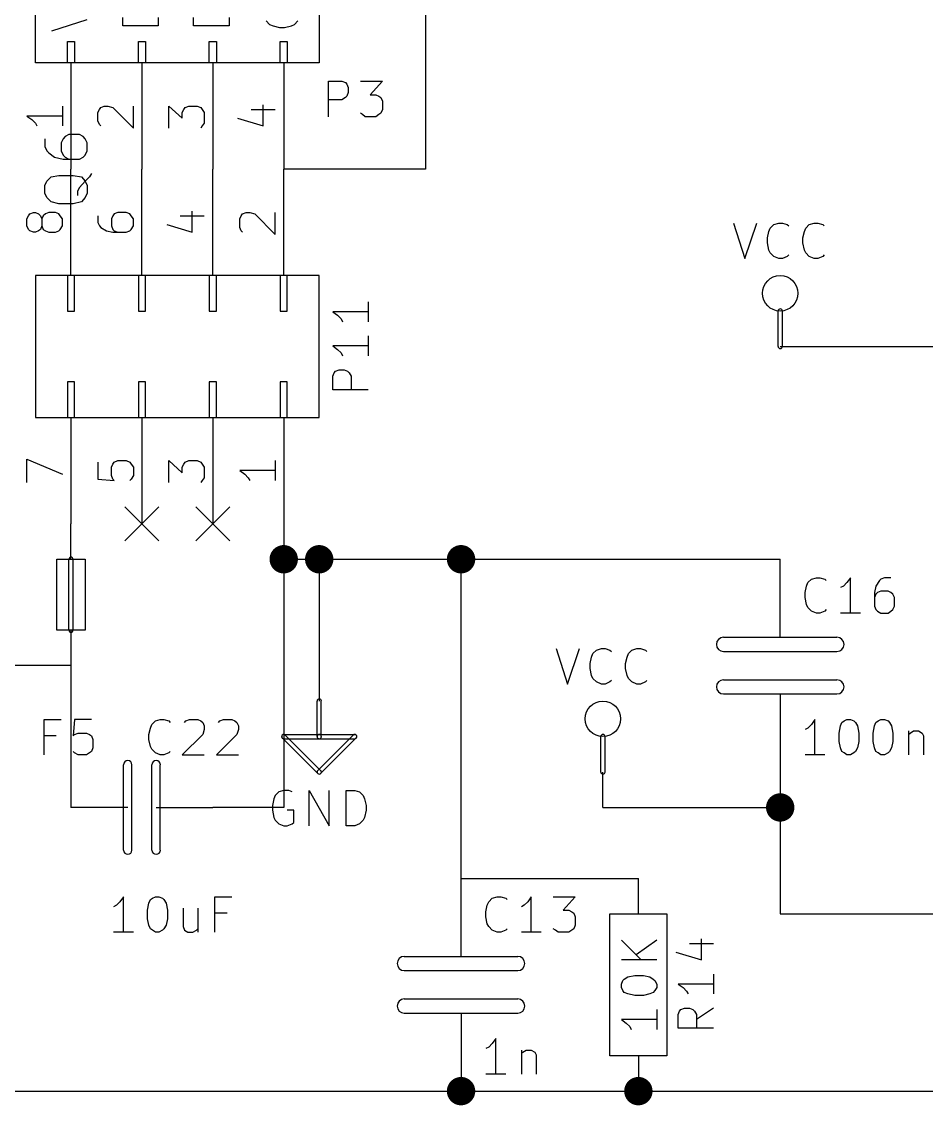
# Model space of a CAD drawing. Extents: x 10 to 287, y -200 to -10.
# Drawn here: x 211.59 to 243.99, y -140.21 to -101.4 of the extents above; entities that cross this region are included whole.
import ezdxf

# ---------------------------------------------------------------- set-up
doc = ezdxf.new("R2010")
doc.units = 0
doc.header["$MEASUREMENT"] = 0

msp = doc.modelspace()

# ---------------------------------------------------------------- linework, layer by layer
at = {"layer": 'Blue 2'}
for p, q in [((215.29, -118.77), (216.51, -119.99)), ((216.51, -118.77), (215.29, -119.99)), ((217.83, -118.77), (219.05, -119.99)), ((219.05, -118.77), (217.83, -119.99))]:
    msp.add_line(p, q, dxfattribs=at)
at = {"layer": 'Cyan 2'}
for p, q in [((215.214, -101.549), (215.214, -101.244)), ((216.484, -101.244), (216.484, -101.549)), ((217.754, -101.549), (217.754, -101.244)), ((219.024, -101.244), (219.024, -101.549)), ((212.674, -101.727), (213.944, -101.321)), ((216.484, -101.549), (215.214, -101.549)), ((219.024, -101.549), (217.754, -101.549)), ((220.345, -101.371), (220.472, -101.498)), ((220.472, -101.498), (220.599, -101.549)), ((220.599, -101.549), (220.828, -101.6)), ((220.828, -101.6), (221.005, -101.6)), ((221.005, -101.6), (221.259, -101.549)), ((221.259, -101.549), (221.361, -101.498)), ((221.361, -101.498), (221.488, -101.371)), ((222.58, -104.8), (222.58, -103.53)), ((222.58, -103.53), (223.063, -103.53)), ((223.063, -103.53), (223.19, -103.581)), ((223.19, -103.581), (223.241, -103.632)), ((223.723, -103.53), (224.511, -103.53)), ((224.511, -103.53), (224.079, -104.013)), ((223.241, -103.632), (223.291, -103.759)), ((223.291, -103.937), (223.241, -104.064)), ((223.291, -103.759), (223.291, -103.937)), ((224.079, -104.013), (224.282, -104.013)), ((224.282, -104.013), (224.384, -104.064)), ((223.063, -104.191), (222.58, -104.191)), ((223.19, -104.115), (223.063, -104.191)), ((223.241, -104.064), (223.19, -104.115)), ((224.384, -104.064), (224.46, -104.115)), ((224.46, -104.115), (224.511, -104.242)), ((224.511, -104.242), (224.511, -104.546)), ((223.799, -104.724), (223.723, -104.673)), ((223.901, -104.8), (223.799, -104.724)), ((224.384, -104.724), (224.282, -104.8)), ((224.46, -104.673), (224.384, -104.724)), ((224.511, -104.546), (224.46, -104.673)), ((224.282, -104.8), (223.901, -104.8)), ((213.157, -105.512), (213.081, -105.588)), ((213.284, -105.435), (213.157, -105.512)), ((213.665, -105.435), (213.284, -105.435)), ((213.792, -105.512), (213.665, -105.435)), ((213.868, -105.588), (213.792, -105.512)), ((212.42, -105.588), (212.42, -105.867)), ((212.42, -105.867), (212.496, -106.02)), ((213.081, -105.588), (213.004, -105.74)), ((213.004, -105.74), (213.004, -106.02)), ((213.944, -105.74), (213.868, -105.588)), ((213.944, -106.02), (213.944, -105.74)), ((212.496, -106.02), (212.573, -106.096)), ((212.573, -106.096), (212.776, -106.248)), ((212.776, -106.248), (213.081, -106.324)), ((213.004, -106.02), (213.081, -106.172)), ((213.081, -106.172), (213.157, -106.248)), ((213.081, -106.324), (213.665, -106.324)), ((213.157, -106.248), (213.284, -106.324)), ((213.665, -106.324), (213.792, -106.248)), ((213.792, -106.248), (213.868, -106.172)), ((213.868, -106.172), (213.944, -106.02)), ((212.42, -107.264), (212.496, -107.112)), ((212.496, -107.112), (212.649, -106.959)), ((212.649, -106.959), (212.928, -106.909)), ((212.928, -106.909), (213.436, -106.909)), ((213.436, -106.909), (213.741, -106.959)), ((213.868, -107.112), (213.665, -107.34)), ((213.741, -106.959), (213.868, -107.112)), ((214.02, -106.959), (213.868, -107.112)), ((213.868, -107.112), (213.944, -107.264)), ((214.097, -106.832), (214.02, -106.959)), ((212.42, -107.544), (212.42, -107.264)), ((213.665, -107.34), (213.589, -107.467)), ((213.589, -107.467), (213.589, -107.62)), ((213.944, -107.264), (213.944, -107.544)), ((212.496, -107.696), (212.42, -107.544)), ((212.649, -107.848), (212.496, -107.696)), ((212.928, -107.925), (212.649, -107.848)), ((213.741, -107.848), (213.436, -107.925)), ((213.868, -107.696), (213.741, -107.848)), ((213.944, -107.544), (213.868, -107.696)), ((213.436, -107.925), (212.928, -107.925)), ((237.084, -108.61), (237.49, -109.88)), ((237.49, -109.88), (237.922, -108.61)), ((238.404, -108.788), (238.531, -108.661)), ((238.531, -108.661), (238.709, -108.61)), ((238.709, -108.61), (238.836, -108.61)), ((238.836, -108.61), (239.014, -108.661)), ((239.014, -108.661), (239.065, -108.712)), ((239.674, -108.788), (239.801, -108.661)), ((239.801, -108.661), (239.979, -108.61)), ((239.979, -108.61), (240.106, -108.61)), ((240.106, -108.61), (240.284, -108.661)), ((240.284, -108.661), (240.335, -108.712)), ((238.303, -109.144), (238.354, -108.915)), ((238.354, -108.915), (238.404, -108.788)), ((239.573, -109.144), (239.624, -108.915)), ((239.624, -108.915), (239.674, -108.788)), ((238.303, -109.322), (238.303, -109.144)), ((238.354, -109.576), (238.303, -109.322)), ((239.573, -109.322), (239.573, -109.144)), ((239.624, -109.576), (239.573, -109.322)), ((238.404, -109.677), (238.354, -109.576)), ((238.531, -109.804), (238.404, -109.677)), ((238.709, -109.88), (238.531, -109.804)), ((239.014, -109.804), (238.836, -109.88)), ((239.065, -109.753), (239.014, -109.804)), ((239.674, -109.677), (239.624, -109.576)), ((239.801, -109.804), (239.674, -109.677)), ((239.979, -109.88), (239.801, -109.804)), ((240.284, -109.804), (240.106, -109.88)), ((240.335, -109.753), (240.284, -109.804)), ((238.836, -109.88), (238.709, -109.88)), ((240.106, -109.88), (239.979, -109.88)), ((224.003, -111.43), (224.003, -112.141)), ((224.003, -111.785), (222.733, -111.785)), ((222.733, -111.785), (222.91, -111.912)), ((222.91, -111.912), (223.037, -112.039)), ((223.037, -112.039), (223.088, -112.141)), ((224.003, -112.649), (224.003, -113.36)), ((224.003, -113.005), (222.733, -113.005)), ((222.733, -113.005), (222.91, -113.132)), ((222.91, -113.132), (223.037, -113.259)), ((223.037, -113.259), (223.088, -113.36)), ((222.733, -114.097), (222.783, -113.97)), ((222.733, -114.579), (222.733, -114.097)), ((222.783, -113.97), (222.834, -113.919)), ((222.834, -113.919), (222.961, -113.868)), ((222.961, -113.868), (223.139, -113.868)), ((223.139, -113.868), (223.266, -113.919)), ((223.266, -113.919), (223.317, -113.97)), ((223.317, -113.97), (223.393, -114.097)), ((223.393, -114.097), (223.393, -114.579)), ((224.003, -114.579), (222.733, -114.579)), ((239.751, -121.488), (239.878, -121.361)), ((239.878, -121.361), (240.055, -121.31)), ((240.055, -121.31), (240.182, -121.31)), ((240.182, -121.31), (240.36, -121.361)), ((240.36, -121.361), (240.411, -121.412)), ((241.275, -121.31), (241.148, -121.488)), ((241.275, -122.58), (241.275, -121.31)), ((242.316, -121.412), (242.189, -121.615)), ((242.367, -121.361), (242.316, -121.412)), ((242.494, -121.31), (242.367, -121.361)), ((242.722, -121.31), (242.494, -121.31)), ((239.649, -121.844), (239.7, -121.615)), ((239.649, -122.022), (239.649, -121.844)), ((239.7, -121.615), (239.751, -121.488)), ((241.021, -121.615), (240.919, -121.666)), ((241.148, -121.488), (241.021, -121.615)), ((242.189, -121.615), (242.138, -121.844)), ((242.138, -121.844), (242.138, -122.326)), ((242.24, -121.844), (242.189, -121.895)), ((242.367, -121.793), (242.24, -121.844)), ((242.621, -121.793), (242.367, -121.793)), ((242.722, -121.844), (242.621, -121.793)), ((242.799, -121.895), (242.722, -121.844)), ((239.7, -122.276), (239.649, -122.022)), ((242.189, -121.895), (242.138, -122.022)), ((242.849, -122.022), (242.799, -121.895)), ((242.849, -122.326), (242.849, -122.022)), ((239.751, -122.377), (239.7, -122.276)), ((239.878, -122.504), (239.751, -122.377)), ((240.055, -122.58), (239.878, -122.504)), ((240.182, -122.58), (240.055, -122.58)), ((240.36, -122.504), (240.182, -122.58)), ((240.411, -122.453), (240.36, -122.504)), ((241.63, -122.58), (240.919, -122.58)), ((242.138, -122.326), (242.189, -122.453)), ((242.189, -122.453), (242.24, -122.504)), ((242.24, -122.504), (242.367, -122.58)), ((242.367, -122.58), (242.621, -122.58)), ((242.621, -122.58), (242.722, -122.504)), ((242.722, -122.504), (242.799, -122.453)), ((242.799, -122.453), (242.849, -122.326)), ((230.734, -123.85), (231.14, -125.12)), ((231.14, -125.12), (231.572, -123.85)), ((231.953, -124.384), (232.004, -124.155)), ((232.004, -124.155), (232.054, -124.028)), ((232.054, -124.028), (232.181, -123.901)), ((232.181, -123.901), (232.359, -123.85)), ((232.359, -123.85), (232.486, -123.85)), ((232.486, -123.85), (232.664, -123.901)), ((232.664, -123.901), (232.715, -123.952)), ((233.223, -124.384), (233.274, -124.155)), ((233.274, -124.155), (233.324, -124.028)), ((233.324, -124.028), (233.451, -123.901)), ((233.451, -123.901), (233.629, -123.85)), ((233.629, -123.85), (233.756, -123.85)), ((233.756, -123.85), (233.934, -123.901)), ((233.934, -123.901), (233.985, -123.952)), ((231.953, -124.562), (231.953, -124.384)), ((232.004, -124.816), (231.953, -124.562)), ((233.223, -124.562), (233.223, -124.384)), ((233.274, -124.816), (233.223, -124.562)), ((232.054, -124.917), (232.004, -124.816)), ((232.181, -125.044), (232.054, -124.917)), ((233.324, -124.917), (233.274, -124.816)), ((233.451, -125.044), (233.324, -124.917)), ((232.359, -125.12), (232.181, -125.044)), ((232.486, -125.12), (232.359, -125.12)), ((232.664, -125.044), (232.486, -125.12)), ((232.715, -124.993), (232.664, -125.044)), ((233.629, -125.12), (233.451, -125.044)), ((233.756, -125.12), (233.629, -125.12)), ((233.934, -125.044), (233.756, -125.12)), ((233.985, -124.993), (233.934, -125.044)), ((212.395, -127.66), (212.395, -126.39)), ((212.395, -126.39), (213.004, -126.39)), ((213.487, -126.39), (213.436, -126.975)), ((214.097, -126.39), (213.487, -126.39)), ((216.256, -126.568), (216.383, -126.441)), ((216.383, -126.441), (216.56, -126.39)), ((216.56, -126.39), (216.687, -126.39)), ((216.687, -126.39), (216.865, -126.441)), ((216.865, -126.441), (216.916, -126.492)), ((217.424, -126.492), (217.475, -126.441)), ((217.475, -126.441), (217.602, -126.39)), ((217.602, -126.39), (217.907, -126.39)), ((217.907, -126.39), (218.008, -126.441)), ((218.008, -126.441), (218.084, -126.492)), ((218.084, -126.492), (218.135, -126.619)), ((218.643, -126.492), (218.694, -126.441)), ((218.694, -126.441), (218.821, -126.39)), ((218.821, -126.39), (219.126, -126.39)), ((219.126, -126.39), (219.227, -126.441)), ((219.227, -126.441), (219.304, -126.492)), ((219.304, -126.492), (219.354, -126.619)), ((240.005, -126.39), (239.878, -126.568)), ((240.005, -127.66), (240.005, -126.39)), ((240.919, -126.619), (240.97, -126.492)), ((240.97, -126.492), (241.046, -126.441)), ((241.046, -126.441), (241.148, -126.39)), ((241.148, -126.39), (241.275, -126.39)), ((241.275, -126.39), (241.402, -126.441)), ((241.402, -126.441), (241.452, -126.492)), ((241.452, -126.492), (241.529, -126.619)), ((242.138, -126.619), (242.189, -126.492)), ((242.189, -126.492), (242.265, -126.441)), ((242.265, -126.441), (242.367, -126.39)), ((242.367, -126.39), (242.494, -126.39)), ((242.494, -126.39), (242.621, -126.441)), ((242.621, -126.441), (242.672, -126.492)), ((242.672, -126.492), (242.748, -126.619)), ((213.487, -126.924), (213.614, -126.873)), ((213.614, -126.873), (213.919, -126.873)), ((213.919, -126.873), (214.02, -126.924)), ((216.154, -126.924), (216.205, -126.695)), ((216.205, -126.695), (216.256, -126.568)), ((218.135, -126.746), (218.084, -126.924)), ((218.135, -126.619), (218.135, -126.746)), ((219.354, -126.746), (219.304, -126.924)), ((219.354, -126.619), (219.354, -126.746)), ((239.751, -126.695), (239.649, -126.746)), ((239.878, -126.568), (239.751, -126.695)), ((240.868, -126.873), (240.919, -126.619)), ((240.868, -127.178), (240.868, -126.873)), ((241.529, -126.619), (241.579, -126.873)), ((241.579, -126.873), (241.579, -127.178)), ((242.087, -126.873), (242.138, -126.619)), ((242.087, -127.178), (242.087, -126.873)), ((242.748, -126.619), (242.799, -126.873)), ((242.799, -126.873), (242.799, -127.178)), ((243.357, -126.797), (243.357, -127.66)), ((243.357, -126.924), (243.408, -126.873)), ((243.408, -126.873), (243.535, -126.797)), ((243.535, -126.797), (243.713, -126.797)), ((243.713, -126.797), (243.84, -126.873)), ((243.84, -126.873), (243.891, -126.975)), ((212.827, -126.975), (212.395, -126.975)), ((213.436, -126.975), (213.487, -126.924)), ((214.02, -126.924), (214.097, -126.975)), ((214.097, -126.975), (214.147, -127.102)), ((214.147, -127.102), (214.147, -127.406)), ((216.154, -127.102), (216.154, -126.924)), ((216.205, -127.356), (216.154, -127.102)), ((218.084, -126.924), (217.348, -127.66)), ((219.304, -126.924), (218.567, -127.66)), ((240.919, -127.406), (240.868, -127.178)), ((241.579, -127.178), (241.529, -127.406)), ((242.138, -127.406), (242.087, -127.178)), ((242.799, -127.178), (242.748, -127.406)), ((243.891, -126.975), (243.891, -127.66)), ((213.487, -127.584), (213.436, -127.533)), ((213.614, -127.66), (213.487, -127.584)), ((213.919, -127.66), (213.614, -127.66)), ((214.02, -127.584), (213.919, -127.66)), ((214.097, -127.533), (214.02, -127.584)), ((214.147, -127.406), (214.097, -127.533)), ((216.256, -127.457), (216.205, -127.356)), ((216.383, -127.584), (216.256, -127.457)), ((216.56, -127.66), (216.383, -127.584)), ((216.687, -127.66), (216.56, -127.66)), ((216.865, -127.584), (216.687, -127.66)), ((216.916, -127.533), (216.865, -127.584)), ((217.348, -127.66), (218.135, -127.66)), ((218.567, -127.66), (219.354, -127.66)), ((240.36, -127.66), (239.649, -127.66)), ((240.97, -127.533), (240.919, -127.406)), ((241.046, -127.584), (240.97, -127.533)), ((241.148, -127.66), (241.046, -127.584)), ((241.275, -127.66), (241.148, -127.66)), ((241.402, -127.584), (241.275, -127.66)), ((241.452, -127.533), (241.402, -127.584)), ((241.529, -127.406), (241.452, -127.533)), ((242.189, -127.533), (242.138, -127.406)), ((242.265, -127.584), (242.189, -127.533)), ((242.367, -127.66), (242.265, -127.584)), ((242.494, -127.66), (242.367, -127.66)), ((242.621, -127.584), (242.494, -127.66)), ((242.672, -127.533), (242.621, -127.584)), ((242.748, -127.406), (242.672, -127.533)), ((220.624, -129.235), (220.574, -129.464)), ((220.675, -129.108), (220.624, -129.235)), ((220.802, -128.981), (220.675, -129.108)), ((220.98, -128.93), (220.802, -128.981)), ((221.158, -128.93), (220.98, -128.93)), ((221.285, -128.981), (221.158, -128.93)), ((221.894, -130.2), (221.894, -128.93)), ((221.894, -128.93), (222.606, -130.2)), ((222.606, -130.2), (222.606, -128.93)), ((223.215, -130.2), (223.215, -128.93)), ((223.215, -128.93), (223.52, -128.93)), ((223.52, -128.93), (223.698, -128.981)), ((223.698, -128.981), (223.825, -129.108)), ((223.825, -129.108), (223.876, -129.235)), ((223.876, -129.235), (223.926, -129.464)), ((220.574, -129.464), (220.574, -129.642)), ((223.926, -129.464), (223.926, -129.642)), ((220.574, -129.642), (220.624, -129.896)), ((220.624, -129.896), (220.675, -129.997)), ((220.675, -129.997), (220.802, -130.124)), ((221.336, -129.642), (221.107, -129.642)), ((221.336, -130.073), (221.336, -129.642)), ((223.825, -129.997), (223.698, -130.124)), ((223.876, -129.896), (223.825, -129.997)), ((223.926, -129.642), (223.876, -129.896)), ((220.802, -130.124), (220.98, -130.2)), ((220.98, -130.2), (221.107, -130.2)), ((221.107, -130.2), (221.285, -130.124)), ((221.285, -130.124), (221.336, -130.073)), ((223.52, -130.2), (223.215, -130.2)), ((223.698, -130.124), (223.52, -130.2)), ((214.986, -133.045), (214.884, -133.096)), ((215.113, -132.918), (214.986, -133.045)), ((215.24, -132.74), (215.113, -132.918)), ((215.24, -134.01), (215.24, -132.74)), ((216.103, -133.223), (216.154, -132.969)), ((216.154, -132.969), (216.205, -132.842)), ((216.205, -132.842), (216.281, -132.791)), ((216.281, -132.791), (216.383, -132.74)), ((216.383, -132.74), (216.51, -132.74)), ((216.51, -132.74), (216.637, -132.791)), ((216.637, -132.791), (216.687, -132.842)), ((216.687, -132.842), (216.764, -132.969)), ((216.764, -132.969), (216.814, -133.223)), ((218.516, -134.01), (218.516, -132.74)), ((218.516, -132.74), (219.126, -132.74)), ((228.219, -133.274), (228.27, -133.045)), ((228.27, -133.045), (228.321, -132.918)), ((228.321, -132.918), (228.448, -132.791)), ((228.448, -132.791), (228.625, -132.74)), ((228.625, -132.74), (228.752, -132.74)), ((228.752, -132.74), (228.93, -132.791)), ((228.93, -132.791), (228.981, -132.842)), ((229.591, -133.045), (229.489, -133.096)), ((229.718, -132.918), (229.591, -133.045)), ((229.845, -132.74), (229.718, -132.918)), ((229.845, -134.01), (229.845, -132.74)), ((230.632, -132.74), (231.419, -132.74)), ((231.419, -132.74), (230.988, -133.223)), ((216.103, -133.528), (216.103, -133.223)), ((216.814, -133.223), (216.814, -133.528)), ((217.373, -133.147), (217.373, -133.807)), ((217.907, -133.147), (217.907, -134.01)), ((218.948, -133.325), (218.516, -133.325)), ((228.219, -133.452), (228.219, -133.274)), ((228.27, -133.706), (228.219, -133.452)), ((230.988, -133.223), (231.191, -133.223)), ((231.191, -133.223), (231.292, -133.274)), ((231.292, -133.274), (231.369, -133.325)), ((231.369, -133.325), (231.419, -133.452)), ((231.419, -133.452), (231.419, -133.756)), ((216.154, -133.756), (216.103, -133.528)), ((216.205, -133.883), (216.154, -133.756)), ((216.281, -133.934), (216.205, -133.883)), ((216.687, -133.883), (216.637, -133.934)), ((216.764, -133.756), (216.687, -133.883)), ((216.814, -133.528), (216.764, -133.756)), ((217.373, -133.807), (217.424, -133.934)), ((217.856, -133.934), (217.907, -133.883)), ((228.321, -133.807), (228.27, -133.706)), ((228.448, -133.934), (228.321, -133.807)), ((228.981, -133.883), (228.93, -133.934)), ((230.708, -133.934), (230.632, -133.883)), ((231.369, -133.883), (231.292, -133.934)), ((231.419, -133.756), (231.369, -133.883)), ((215.595, -134.01), (214.884, -134.01)), ((216.383, -134.01), (216.281, -133.934)), ((216.51, -134.01), (216.383, -134.01)), ((216.637, -133.934), (216.51, -134.01)), ((217.424, -133.934), (217.551, -134.01)), ((217.551, -134.01), (217.729, -134.01)), ((217.729, -134.01), (217.856, -133.934)), ((228.625, -134.01), (228.448, -133.934)), ((228.752, -134.01), (228.625, -134.01)), ((228.93, -133.934), (228.752, -134.01)), ((230.2, -134.01), (229.489, -134.01)), ((230.81, -134.01), (230.708, -133.934)), ((231.191, -134.01), (230.81, -134.01)), ((231.292, -133.934), (231.191, -134.01)), ((235.941, -135.001), (235.941, -134.239)), ((233.07, -134.29), (233.782, -135.001)), ((234.34, -134.29), (233.604, -134.823)), ((235.509, -134.417), (236.372, -134.417)), ((234.34, -135.001), (233.07, -135.001)), ((235.026, -134.722), (235.941, -135.001)), ((233.07, -135.865), (233.121, -135.738)), ((233.121, -135.738), (233.172, -135.687)), ((233.172, -135.687), (233.299, -135.611)), ((233.299, -135.611), (233.553, -135.56)), ((233.553, -135.56), (233.858, -135.56)), ((233.858, -135.56), (234.086, -135.611)), ((234.086, -135.611), (234.213, -135.687)), ((234.213, -135.687), (234.264, -135.738)), ((234.264, -135.738), (234.34, -135.865)), ((236.372, -135.509), (236.372, -136.22)), ((233.07, -135.992), (233.07, -135.865)), ((233.121, -136.093), (233.07, -135.992)), ((233.172, -136.169), (233.121, -136.093)), ((233.299, -136.22), (233.172, -136.169)), ((233.553, -136.271), (233.299, -136.22)), ((234.086, -136.22), (233.858, -136.271)), ((234.213, -136.169), (234.086, -136.22)), ((234.264, -136.093), (234.213, -136.169)), ((234.34, -135.992), (234.264, -136.093)), ((234.34, -135.865), (234.34, -135.992)), ((236.372, -135.865), (235.102, -135.865)), ((235.102, -135.865), (235.28, -135.992)), ((235.28, -135.992), (235.407, -136.119)), ((235.407, -136.119), (235.458, -136.22)), ((233.858, -136.271), (233.553, -136.271)), ((234.34, -136.779), (234.34, -137.49)), ((235.102, -136.957), (235.153, -136.83)), ((235.102, -137.439), (235.102, -136.957)), ((235.153, -136.83), (235.204, -136.779)), ((235.204, -136.779), (235.331, -136.728)), ((235.331, -136.728), (235.509, -136.728)), ((235.509, -136.728), (235.636, -136.779)), ((235.636, -136.779), (235.687, -136.83)), ((235.687, -136.83), (235.763, -136.957)), ((236.372, -136.728), (235.763, -137.135)), ((235.763, -136.957), (235.763, -137.439)), ((234.34, -137.135), (233.07, -137.135)), ((233.07, -137.135), (233.248, -137.262)), ((233.248, -137.262), (233.375, -137.389)), ((233.375, -137.389), (233.426, -137.49)), ((236.372, -137.439), (235.102, -137.439)), ((228.321, -138.125), (228.219, -138.176)), ((228.448, -137.998), (228.321, -138.125)), ((228.575, -137.82), (228.448, -137.998)), ((228.575, -139.09), (228.575, -137.82)), ((229.489, -138.227), (229.489, -139.09)), ((229.489, -138.354), (229.54, -138.303)), ((229.54, -138.303), (229.667, -138.227)), ((229.667, -138.227), (229.845, -138.227)), ((229.845, -138.227), (229.972, -138.303)), ((229.972, -138.303), (230.022, -138.405)), ((230.022, -138.405), (230.022, -139.09)), ((228.93, -139.09), (228.219, -139.09))]:
    msp.add_line(p, q, dxfattribs=at)
at = {"layer": 'Green 2'}
for p, q in [((226.06, -96.52), (226.06, -106.68)), ((226.06, -106.68), (220.98, -106.68)), ((238.76, -113.03), (246.38, -113.03)), ((220.98, -119.38), (220.98, -129.54)), ((220.98, -120.65), (238.76, -120.65)), ((222.25, -120.65), (222.25, -125.73)), ((227.33, -132.08), (227.33, -120.65)), ((213.36, -124.46), (210.82, -124.46)), ((213.36, -124.46), (213.36, -129.54)), ((232.41, -129.54), (232.41, -128.27)), ((238.76, -128.27), (238.76, -133.35)), ((220.98, -129.54), (218.44, -129.54)), ((232.41, -129.54), (238.76, -129.54)), ((227.33, -132.08), (233.68, -132.08)), ((238.76, -133.35), (245.11, -133.35)), ((157.48, -139.7), (245.11, -139.7))]:
    msp.add_line(p, q, dxfattribs=at)
at = {"layer": 'Green 2', "const_width": 0.508}
for points in [[(220.726, -120.65, 1), (221.234, -120.65, 1)], [(221.996, -120.65, 1), (222.504, -120.65, 1)], [(227.076, -120.65, 1), (227.584, -120.65, 1)], [(238.506, -129.54, 1), (239.014, -129.54, 1)], [(227.076, -139.7, 1), (227.584, -139.7, 1)], [(233.426, -139.7, 1), (233.934, -139.7, 1)]]:
    msp.add_lwpolyline(points, format="xyb", close=True, dxfattribs=at)
at = {"layer": 'Red 2'}
for p, q in [((212.09, -102.87), (212.09, -95.25)), ((222.25, -95.25), (222.25, -102.87)), ((213.233, -102.87), (213.233, -102.108)), ((213.233, -102.108), (213.487, -102.108)), ((213.487, -102.108), (213.487, -102.87)), ((215.773, -102.87), (215.773, -102.108)), ((215.773, -102.108), (216.027, -102.108)), ((216.027, -102.108), (216.027, -102.87)), ((218.313, -102.87), (218.313, -102.108)), ((218.313, -102.108), (218.567, -102.108)), ((218.567, -102.108), (218.567, -102.87)), ((220.853, -102.87), (220.853, -102.108)), ((220.853, -102.108), (221.107, -102.108)), ((221.107, -102.108), (221.107, -102.87)), ((222.25, -102.87), (212.09, -102.87)), ((213.487, -102.87), (213.233, -102.87)), ((213.36, -102.87), (213.36, -106.68)), ((216.027, -102.87), (215.773, -102.87)), ((215.9, -102.87), (215.9, -106.68)), ((218.567, -102.87), (218.313, -102.87)), ((218.44, -102.87), (218.44, -106.68)), ((221.107, -102.87), (220.853, -102.87)), ((220.98, -102.87), (220.98, -106.68)), ((220.243, -105.131), (220.243, -104.369)), ((213.055, -104.775), (211.785, -104.775)), ((211.785, -104.775), (211.963, -104.902)), ((213.055, -104.419), (213.055, -105.131)), ((214.325, -104.648), (214.376, -104.546)), ((214.325, -104.953), (214.325, -104.648)), ((214.376, -104.546), (214.427, -104.47)), ((214.427, -104.47), (214.554, -104.419)), ((214.554, -104.419), (214.681, -104.419)), ((214.681, -104.419), (214.859, -104.47)), ((214.859, -104.47), (215.595, -105.207)), ((215.595, -105.207), (215.595, -104.419)), ((216.865, -105.207), (216.865, -104.419)), ((216.865, -104.419), (217.348, -104.851)), ((217.348, -104.648), (217.399, -104.546)), ((217.348, -104.851), (217.348, -104.648)), ((217.399, -104.546), (217.449, -104.47)), ((217.449, -104.47), (217.576, -104.419)), ((217.576, -104.419), (217.881, -104.419)), ((217.881, -104.419), (218.008, -104.47)), ((218.008, -104.47), (218.059, -104.546)), ((218.059, -104.546), (218.135, -104.648)), ((218.135, -104.648), (218.135, -105.029)), ((219.812, -104.546), (220.675, -104.546)), ((211.963, -104.902), (212.09, -105.029)), ((212.09, -105.029), (212.141, -105.131)), ((214.376, -105.08), (214.325, -104.953)), ((214.427, -105.131), (214.376, -105.08)), ((218.059, -105.131), (218.008, -105.207)), ((218.135, -105.029), (218.059, -105.131)), ((219.329, -104.851), (220.243, -105.131)), ((213.36, -110.49), (213.36, -106.68)), ((215.9, -110.49), (215.9, -106.68)), ((218.44, -110.49), (218.44, -106.68)), ((220.98, -110.49), (220.98, -106.68)), ((211.836, -108.356), (211.887, -108.28)), ((211.887, -108.28), (212.014, -108.229)), ((212.014, -108.229), (212.09, -108.229)), ((212.09, -108.229), (212.192, -108.28)), ((212.192, -108.28), (212.268, -108.356)), ((212.446, -108.28), (212.369, -108.356)), ((212.573, -108.229), (212.446, -108.28)), ((212.801, -108.229), (212.573, -108.229)), ((212.928, -108.28), (212.801, -108.229)), ((212.979, -108.356), (212.928, -108.28)), ((214.909, -108.28), (214.859, -108.356)), ((215.036, -108.229), (214.909, -108.28)), ((215.341, -108.229), (215.036, -108.229)), ((215.468, -108.28), (215.341, -108.229)), ((215.519, -108.356), (215.468, -108.28)), ((217.703, -108.941), (217.703, -108.179)), ((219.456, -108.356), (219.507, -108.28)), ((219.507, -108.28), (219.634, -108.229)), ((219.634, -108.229), (219.761, -108.229)), ((219.761, -108.229), (219.939, -108.28)), ((219.939, -108.28), (220.675, -109.017)), ((220.675, -109.017), (220.675, -108.229)), ((211.785, -108.458), (211.836, -108.356)), ((211.785, -108.712), (211.785, -108.458)), ((212.268, -108.356), (212.319, -108.458)), ((212.369, -108.356), (212.319, -108.458)), ((212.319, -108.458), (212.319, -108.712)), ((213.055, -108.458), (212.979, -108.356)), ((213.055, -108.712), (213.055, -108.458)), ((214.325, -108.356), (214.325, -108.585)), ((214.325, -108.585), (214.376, -108.712)), ((214.859, -108.356), (214.808, -108.458)), ((214.808, -108.458), (214.808, -108.712)), ((215.595, -108.458), (215.519, -108.356)), ((215.595, -108.712), (215.595, -108.458)), ((216.789, -108.661), (217.703, -108.941)), ((217.272, -108.356), (218.135, -108.356)), ((219.405, -108.458), (219.456, -108.356)), ((219.405, -108.763), (219.405, -108.458)), ((211.836, -108.839), (211.785, -108.712)), ((211.887, -108.89), (211.836, -108.839)), ((212.014, -108.941), (211.887, -108.89)), ((212.09, -108.941), (212.014, -108.941)), ((212.192, -108.89), (212.09, -108.941)), ((212.268, -108.839), (212.192, -108.89)), ((212.319, -108.712), (212.268, -108.839)), ((212.319, -108.712), (212.369, -108.839)), ((212.369, -108.839), (212.446, -108.89)), ((212.446, -108.89), (212.573, -108.941)), ((212.573, -108.941), (212.801, -108.941)), ((212.801, -108.941), (212.928, -108.89)), ((212.928, -108.89), (212.979, -108.839)), ((212.979, -108.839), (213.055, -108.712)), ((214.376, -108.712), (214.427, -108.763)), ((214.427, -108.763), (214.63, -108.89)), ((214.63, -108.89), (214.859, -108.941)), ((214.808, -108.712), (214.859, -108.839)), ((214.859, -108.839), (214.909, -108.89)), ((214.859, -108.941), (215.341, -108.941)), ((214.909, -108.89), (215.036, -108.941)), ((215.341, -108.941), (215.468, -108.89)), ((215.468, -108.89), (215.519, -108.839)), ((215.519, -108.839), (215.595, -108.712)), ((219.456, -108.89), (219.405, -108.763)), ((219.507, -108.941), (219.456, -108.89)), ((222.25, -110.49), (212.09, -110.49)), ((212.09, -110.49), (212.09, -115.57)), ((213.487, -110.49), (213.233, -110.49)), ((213.233, -110.49), (213.233, -111.76)), ((213.487, -111.76), (213.487, -110.49)), ((216.027, -110.49), (215.773, -110.49)), ((215.773, -110.49), (215.773, -111.76)), ((216.027, -111.76), (216.027, -110.49)), ((218.567, -110.49), (218.313, -110.49)), ((218.313, -110.49), (218.313, -111.76)), ((218.567, -111.76), (218.567, -110.49)), ((221.107, -110.49), (220.853, -110.49)), ((220.853, -110.49), (220.853, -111.76)), ((221.107, -111.76), (221.107, -110.49)), ((222.25, -115.57), (222.25, -110.49)), ((213.233, -111.76), (213.487, -111.76)), ((215.773, -111.76), (216.027, -111.76)), ((218.313, -111.76), (218.567, -111.76)), ((220.853, -111.76), (221.107, -111.76)), ((238.684, -113.03), (238.684, -111.76)), ((238.836, -113.03), (238.836, -111.76)), ((213.487, -114.3), (213.233, -114.3)), ((213.233, -114.3), (213.233, -115.57)), ((213.487, -115.57), (213.487, -114.3)), ((216.027, -114.3), (215.773, -114.3)), ((215.773, -114.3), (215.773, -115.57)), ((216.027, -115.57), (216.027, -114.3)), ((218.567, -114.3), (218.313, -114.3)), ((218.313, -114.3), (218.313, -115.57)), ((218.567, -115.57), (218.567, -114.3)), ((221.107, -114.3), (220.853, -114.3)), ((220.853, -114.3), (220.853, -115.57)), ((221.107, -115.57), (221.107, -114.3)), ((212.09, -115.57), (222.25, -115.57)), ((213.233, -115.57), (213.487, -115.57)), ((213.36, -115.57), (213.36, -119.38)), ((215.773, -115.57), (216.027, -115.57)), ((215.9, -115.57), (215.9, -119.38)), ((218.313, -115.57), (218.567, -115.57)), ((218.44, -115.57), (218.44, -119.38)), ((220.853, -115.57), (221.107, -115.57)), ((220.98, -115.57), (220.98, -119.38)), ((211.785, -117.907), (211.785, -117.069)), ((211.785, -117.069), (213.055, -117.602)), ((214.325, -117.17), (214.325, -117.78)), ((214.859, -117.246), (214.909, -117.17)), ((214.909, -117.17), (215.036, -117.119)), ((215.036, -117.119), (215.341, -117.119)), ((215.341, -117.119), (215.468, -117.17)), ((215.468, -117.17), (215.519, -117.246)), ((216.865, -117.907), (216.865, -117.119)), ((216.865, -117.119), (217.348, -117.551)), ((217.399, -117.246), (217.449, -117.17)), ((217.449, -117.17), (217.576, -117.119)), ((217.576, -117.119), (217.881, -117.119)), ((217.881, -117.119), (218.008, -117.17)), ((218.008, -117.17), (218.059, -117.246)), ((220.675, -117.119), (220.675, -117.831)), ((214.808, -117.348), (214.859, -117.246)), ((214.808, -117.653), (214.808, -117.348)), ((215.519, -117.246), (215.595, -117.348)), ((215.595, -117.348), (215.595, -117.653)), ((217.348, -117.348), (217.399, -117.246)), ((217.348, -117.551), (217.348, -117.348)), ((218.059, -117.246), (218.135, -117.348)), ((218.135, -117.348), (218.135, -117.729)), ((220.675, -117.475), (219.405, -117.475)), ((219.405, -117.475), (219.583, -117.602)), ((214.325, -117.78), (214.909, -117.831)), ((214.859, -117.78), (214.808, -117.653)), ((214.909, -117.831), (214.859, -117.78)), ((215.519, -117.78), (215.468, -117.831)), ((215.595, -117.653), (215.519, -117.78)), ((218.059, -117.831), (218.008, -117.907)), ((218.135, -117.729), (218.059, -117.831)), ((219.583, -117.602), (219.71, -117.729)), ((219.71, -117.729), (219.761, -117.831)), ((213.36, -120.65), (213.36, -119.38)), ((212.852, -123.19), (212.852, -120.65)), ((212.852, -120.65), (213.868, -120.65)), ((213.284, -123.19), (213.284, -120.65)), ((213.436, -123.19), (213.436, -120.65)), ((213.868, -120.65), (213.868, -123.19)), ((238.76, -123.444), (238.76, -120.65)), ((213.868, -123.19), (212.852, -123.19)), ((213.36, -123.19), (213.36, -124.46)), ((236.728, -123.444), (240.792, -123.444)), ((236.728, -123.952), (240.792, -123.952)), ((236.728, -124.968), (240.792, -124.968)), ((222.174, -127), (222.174, -125.73)), ((222.326, -127), (222.326, -125.73)), ((236.728, -125.476), (240.792, -125.476)), ((238.76, -125.476), (238.76, -128.27)), ((222.199, -128.321), (220.929, -127.051)), ((220.98, -126.924), (222.25, -126.924)), ((220.98, -127.076), (222.25, -127.076)), ((222.301, -128.219), (221.031, -126.949)), ((223.469, -126.949), (222.199, -128.219)), ((222.25, -126.924), (223.52, -126.924)), ((222.25, -127.076), (223.52, -127.076)), ((223.571, -127.051), (222.301, -128.321)), ((232.334, -128.27), (232.334, -127)), ((232.486, -128.27), (232.486, -127)), ((215.24, -131.064), (215.24, -128.016)), ((215.544, -131.064), (215.544, -128.016)), ((216.256, -131.064), (216.256, -128.016)), ((216.56, -131.064), (216.56, -128.016)), ((215.392, -129.54), (213.36, -129.54)), ((216.408, -129.54), (218.44, -129.54)), ((227.33, -134.874), (227.33, -132.08)), ((233.68, -133.35), (233.68, -132.08)), ((232.664, -138.43), (232.664, -133.35)), ((232.664, -133.35), (234.696, -133.35)), ((234.696, -133.35), (234.696, -138.43)), ((225.298, -134.874), (229.362, -134.874)), ((225.298, -135.382), (229.362, -135.382)), ((225.298, -136.398), (229.362, -136.398)), ((225.298, -136.906), (229.362, -136.906)), ((227.33, -136.906), (227.33, -139.7)), ((234.696, -138.43), (232.664, -138.43)), ((233.68, -138.43), (233.68, -139.7))]:
    msp.add_line(p, q, dxfattribs=at)
for centre in [(238.76, -111.125), (232.41, -126.365)]:
    msp.add_circle(centre, 0.635, dxfattribs=at)
for centre, radius, start, end in [((238.76, -111.76), 0.0762, 360, 540), ((238.76, -113.03), 0.0762, 180, 360), ((213.36, -120.65), 0.0762, 360, 540), ((213.36, -123.19), 0.0762, 180, 360), ((236.728, -123.698), 0.254, 90, 270), ((240.792, -123.698), 0.254, 270, 450), ((236.728, -125.222), 0.254, 90, 270), ((240.792, -125.222), 0.254, 270, 450), ((222.25, -125.73), 0.0762, 360, 540), ((220.98, -127), 0.0762, 405, 585), ((220.98, -127), 0.0762, 90, 270), ((222.25, -127), 0.0762, 90, 270), ((222.25, -127), 0.0762, 180, 360), ((222.25, -127), 0.0762, 270, 450), ((223.52, -127), 0.0762, 315, 495), ((223.52, -127), 0.0762, 270, 450), ((232.41, -127), 0.0762, 360, 540), ((215.392, -128.016), 0.1524, 360, 540), ((216.408, -128.016), 0.1524, 360, 540), ((222.25, -128.27), 0.0762, 495, 675), ((222.25, -128.27), 0.0762, 225, 405), ((232.41, -128.27), 0.0762, 180, 360), ((215.392, -131.064), 0.1524, 180, 360), ((216.408, -131.064), 0.1524, 180, 360), ((225.298, -135.128), 0.254, 90, 270), ((229.362, -135.128), 0.254, 270, 450), ((225.298, -136.652), 0.254, 90, 270), ((229.362, -136.652), 0.254, 270, 450)]:
    msp.add_arc(centre, radius, start, end, dxfattribs=at)

doc.saveas('drawing.dxf')
